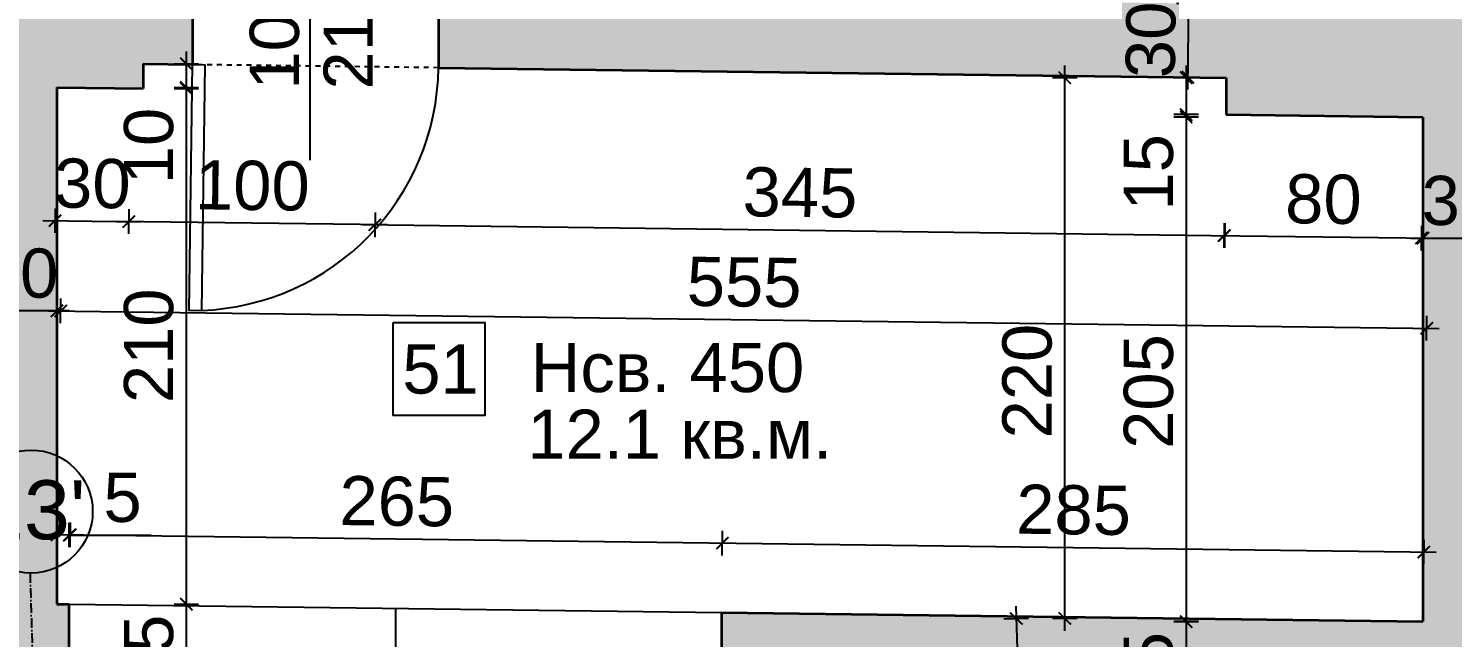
# Model space of a CAD drawing. Header units: inches. Extents: x -72385 to 39588, y -6525 to 66685.
# Drawn here: x -40824 to -40245, y 22167 to 22415 of the extents above; entities that cross this region are included whole.
import ezdxf

# ---------------------------------------------------------------- set-up
doc = ezdxf.new("R2010")
doc.units = ezdxf.units.IN
doc.header["$MEASUREMENT"] = 0
doc.linetypes.add('DashDot', pattern=[0.6, 0.4, -0.1, 0, -0.1])
doc.linetypes.add('Hidden', pattern=[0.4, 0.2, -0.2])
for name, color, linetype, lineweight in [('Врати', 251, 'Continuous', 25), ('Изгледни линии', 253, 'Continuous', 25), ('Надписи Hсв', 252, 'Continuous', 25), ('Надписи врати', 252, 'Continuous', 25), ('Надписи коти външни', 252, 'Continuous', 25), ('Надписи коти вътрешни', 252, 'Continuous', 25), ('Надписи номера на пом.', 252, 'Continuous', 25), ('Надписи Оси', 252, 'Continuous', 25), ('Надписи площ', 252, 'Continuous', 25), ('Надписи прозорци', 252, 'Continuous', 25), ('Оси', 252, 'DashDot', 25), ('Пунктир', 253, 'Hidden', 25), ('Разрезни линии', 7, 'Continuous', 35), ('Щрих стени', 254, 'Continuous', 25)]:
    doc.layers.add(name, color=color, linetype=linetype, lineweight=lineweight)
doc.styles.add('Arial Regular', font='arial.ttf')
doc.styles.get("Standard").update_dxf_attribs({"font": 'arial.ttf'})
doc.dimstyles.new('Annotative', dxfattribs={"dimscale": 0, "dimtxt": 20, "dimasz": 5, "dimexe": 5, "dimexo": 5, "dimgap": 5, "dimtad": 1, "dimdec": 0, "dimzin": 0, "dimdsep": 46, "dimtxsty": 'Standard', "dimblk": 'ARCHTICK', "dimcen": 5, "dimdle": 5, "dimadec": 0, "dimazin": 0, "dimtfac": 1, "dimtdec": 0, "dimtofl": 0, "dimtmove": 0, "dimatfit": 3, "dimldrblk": 'ARCHTICK', "dimfxl": 5, "dimfxlon": 1, "dimtolj": 1, "dimtzin": 0, "dimarcsym": 1})

# ---------------------------------------------------------------- blocks, each defined once
blk = doc.blocks.new('_ArchTick')
at = {"color": 0, "linetype": 'ByBlock', "const_width": 0.15}
blk.add_lwpolyline([(-0.5, -0.5), (0.5, 0.5)], dxfattribs=at)
blk = doc.blocks.new('*D3113')
at = {"layer": 'Defpoints', "color": 0, "ltscale": 50, "transparency": 16777216}
for p in [(-40812.34, 22400.9), (-40782.34, 22400.51), (-40783.15, 22336.37)]:
    blk.add_point(p, dxfattribs=at)
at = {"layer": 'Надписи коти вътрешни', "color": 0, "lineweight": -2, "ltscale": 50, "transparency": 16777216}
for p, q in [((-40813.09, 22341.75), (-40813.22, 22331.76)), ((-40783.09, 22341.37), (-40783.22, 22331.37)), ((-40818.15, 22336.82), (-40778.15, 22336.31))]:
    blk.add_line(p, q, dxfattribs=at)
at = {"layer": 'Надписи коти вътрешни', "color": 0, "lineweight": -2, "ltscale": 50, "transparency": 16777216, "xscale": 5, "yscale": 5, "zscale": 5}
for p, rotation in [((-40813.15, 22336.76), 179.2706286525393), ((-40783.15, 22336.37), 359.2706286525393)]:
    blk.add_blockref('_ArchTick', p, dxfattribs=dict(at, rotation=rotation))
at = {"layer": 'Надписи коти вътрешни', "color": 0, "ltscale": 50, "transparency": 16777216, "insert": (-40797.96, 22351.78), "char_height": 20, "attachment_point": 5, "rotation": 359.27063}
blk.add_mtext('\\A1;30', dxfattribs=at)
blk = doc.blocks.new('*D3114')
at = {"layer": 'Defpoints', "color": 0, "ltscale": 50, "transparency": 16777216}
for p in [(-40782.34, 22400.51), (-40682.34, 22399.24), (-40783.15, 22336.37)]:
    blk.add_point(p, dxfattribs=at)
at = {"layer": 'Надписи коти вътрешни', "color": 0, "lineweight": -2, "ltscale": 50, "transparency": 16777216}
for p, q in [((-40783.09, 22341.37), (-40783.22, 22331.37)), ((-40683.09, 22340.1), (-40683.22, 22330.1)), ((-40678.15, 22335.04), (-40788.15, 22336.44))]:
    blk.add_line(p, q, dxfattribs=at)
at = {"layer": 'Надписи коти вътрешни', "color": 0, "lineweight": -2, "ltscale": 50, "transparency": 16777216, "xscale": 5, "yscale": 5, "zscale": 5}
for p, rotation in [((-40783.15, 22336.37), 179.2706286525483), ((-40683.15, 22335.1), 359.2706286525483)]:
    blk.add_blockref('_ArchTick', p, dxfattribs=dict(at, rotation=rotation))
at = {"layer": 'Надписи коти вътрешни', "color": 0, "ltscale": 50, "transparency": 16777216, "insert": (-40732.96, 22350.95), "char_height": 20, "attachment_point": 5, "rotation": 359.27063}
blk.add_mtext('\\A1;100', dxfattribs=at)
blk = doc.blocks.new('*D3115')
at = {"layer": 'Defpoints', "color": 0, "ltscale": 50, "transparency": 16777216}
for p in [(-40682.34, 22399.24), (-40337.34, 22394.85), (-40338.15, 22330.71)]:
    blk.add_point(p, dxfattribs=at)
at = {"layer": 'Надписи коти вътрешни', "color": 0, "lineweight": -2, "ltscale": 50, "transparency": 16777216}
for p, q in [((-40683.09, 22340.1), (-40683.22, 22330.1)), ((-40688.15, 22335.16), (-40333.15, 22330.64)), ((-40338.09, 22335.71), (-40338.22, 22325.71))]:
    blk.add_line(p, q, dxfattribs=at)
at = {"layer": 'Надписи коти вътрешни', "color": 0, "lineweight": -2, "ltscale": 50, "transparency": 16777216, "xscale": 5, "yscale": 5, "zscale": 5}
for p, rotation in [((-40683.15, 22335.1), 179.2706286525475), ((-40338.15, 22330.71), 359.2706286525474)]:
    blk.add_blockref('_ArchTick', p, dxfattribs=dict(at, rotation=rotation))
at = {"layer": 'Надписи коти вътрешни', "color": 0, "ltscale": 50, "transparency": 16777216, "insert": (-40510.46, 22348.12), "char_height": 20, "attachment_point": 5, "rotation": 359.27063}
blk.add_mtext('\\A1;345', dxfattribs=at)
blk = doc.blocks.new('*D3116')
at = {"layer": 'Defpoints', "color": 0, "ltscale": 50, "transparency": 16777216}
for p in [(-40337.34, 22379.85), (-40257.34, 22378.83), (-40257.96, 22329.69)]:
    blk.add_point(p, dxfattribs=at)
at = {"layer": 'Надписи коти вътрешни', "color": 0, "lineweight": -2, "ltscale": 50, "transparency": 16777216}
for p, q in [((-40337.9, 22335.71), (-40338.03, 22325.71)), ((-40257.9, 22334.69), (-40258.03, 22324.69)), ((-40342.96, 22330.77), (-40252.96, 22329.62))]:
    blk.add_line(p, q, dxfattribs=at)
at = {"layer": 'Надписи коти вътрешни', "color": 0, "lineweight": -2, "ltscale": 50, "transparency": 16777216, "xscale": 5, "yscale": 5, "zscale": 5}
for p, rotation in [((-40337.96, 22330.71), 179.2706286525489), ((-40257.96, 22329.69), 359.2706286525489)]:
    blk.add_blockref('_ArchTick', p, dxfattribs=dict(at, rotation=rotation))
at = {"layer": 'Надписи коти вътрешни', "color": 0, "ltscale": 50, "transparency": 16777216, "insert": (-40297.77, 22345.41), "char_height": 20, "attachment_point": 5, "rotation": 359.27063}
blk.add_mtext('\\A1;80', dxfattribs=at)
blk = doc.blocks.new('*D7436')
at = {"layer": 'Defpoints', "color": 0, "ltscale": 50, "transparency": 16777216}
for p in [(-40337.34, 22394.85), (-40353.55, 22379.85), (-40337.34, 22379.85)]:
    blk.add_point(p, dxfattribs=at)
at = {"layer": 'Надписи коти вътрешни', "color": 0, "lineweight": -2, "ltscale": 50, "transparency": 16777216}
for p, q in [((-40353.55, 22399.85), (-40353.55, 22379.85)), ((-40348.55, 22394.85), (-40358.55, 22394.85)), ((-40348.55, 22379.85), (-40358.55, 22379.85)), ((-40353.55, 22379.85), (-40353.55, 22337.93))]:
    blk.add_line(p, q, dxfattribs=at)
at = {"layer": 'Надписи коти вътрешни', "color": 0, "lineweight": -2, "ltscale": 50, "transparency": 16777216, "xscale": 5, "yscale": 5, "zscale": 5}
for p, rotation in [((-40353.55, 22394.85), 90), ((-40353.55, 22379.85), 270)]:
    blk.add_blockref('_ArchTick', p, dxfattribs=dict(at, rotation=rotation))
at = {"layer": 'Надписи коти вътрешни', "color": 0, "ltscale": 50, "transparency": 16777216, "insert": (-40368.77, 22356.39), "char_height": 20, "attachment_point": 5, "rotation": 90}
blk.add_mtext('\\A1;15', dxfattribs=at)
blk = doc.blocks.new('*D8194')
at = {"layer": 'Defpoints', "color": 0, "ltscale": 50, "transparency": 16777216}
for p in [(-40257.34, 22378.83), (-40353.55, 22173.81), (-40257.34, 22173.81)]:
    blk.add_point(p, dxfattribs=at)
at = {"layer": 'Надписи коти вътрешни', "color": 0, "lineweight": -2, "ltscale": 50, "transparency": 16777216}
for p, q in [((-40353.55, 22383.83), (-40353.55, 22168.81)), ((-40348.55, 22378.83), (-40358.55, 22378.83)), ((-40348.55, 22173.81), (-40358.55, 22173.81))]:
    blk.add_line(p, q, dxfattribs=at)
at = {"layer": 'Надписи коти вътрешни', "color": 0, "lineweight": -2, "ltscale": 50, "transparency": 16777216, "xscale": 5, "yscale": 5, "zscale": 5}
for p, rotation in [((-40353.55, 22378.83), 90), ((-40353.55, 22173.81), 270)]:
    blk.add_blockref('_ArchTick', p, dxfattribs=dict(at, rotation=rotation))
at = {"layer": 'Надписи коти вътрешни', "color": 0, "ltscale": 50, "transparency": 16777216, "insert": (-40368.77, 22267.31), "char_height": 20, "attachment_point": 5, "rotation": 90}
blk.add_mtext('\\A1;205', dxfattribs=at)
blk = doc.blocks.new('*D8188')
at = {"layer": 'Defpoints', "color": 0, "ltscale": 50, "transparency": 16777216}
for p in [(-40255.82, 22293.01), (-40812.34, 22180.88), (-40257.34, 22173.81)]:
    blk.add_point(p, dxfattribs=at)
at = {"layer": 'Надписи коти вътрешни', "color": 0, "lineweight": -2, "ltscale": 50, "transparency": 16777216}
for p, q in [((-40810.88, 22295.07), (-40810.76, 22305.07)), ((-40815.82, 22300.14), (-40250.82, 22292.95)), ((-40255.88, 22288.01), (-40255.76, 22298.01))]:
    blk.add_line(p, q, dxfattribs=at)
at = {"layer": 'Надписи коти вътрешни', "color": 0, "lineweight": -2, "ltscale": 50, "transparency": 16777216, "xscale": 5, "yscale": 5, "zscale": 5}
for p, rotation in [((-40810.82, 22300.07), 179.2706286525474), ((-40255.82, 22293.01), 359.2706286525474)]:
    blk.add_blockref('_ArchTick', p, dxfattribs=dict(at, rotation=rotation))
at = {"layer": 'Надписи коти вътрешни', "color": 0, "ltscale": 50, "transparency": 16777216, "insert": (-40533.13, 22311.71), "char_height": 20, "attachment_point": 5, "rotation": 359.27063}
blk.add_mtext('\\A1;555', dxfattribs=at)
blk = doc.blocks.new('*D8190')
at = {"layer": 'Defpoints', "color": 0, "ltscale": 50, "transparency": 16777216}
for p in [(-40402.89, 22394.85), (-40358.55, 22394.85), (-40358.54, 22175.1)]:
    blk.add_point(p, dxfattribs=at)
at = {"layer": 'Надписи коти вътрешни', "color": 0, "lineweight": -2, "ltscale": 50, "transparency": 16777216}
for p, q in [((-40402.89, 22170.1), (-40402.89, 22399.85)), ((-40397.89, 22394.85), (-40407.89, 22394.85)), ((-40397.89, 22175.1), (-40407.89, 22175.1))]:
    blk.add_line(p, q, dxfattribs=at)
at = {"layer": 'Надписи коти вътрешни', "color": 0, "lineweight": -2, "ltscale": 50, "transparency": 16777216, "xscale": 5, "yscale": 5, "zscale": 5}
for p, rotation in [((-40402.89, 22394.85), 90), ((-40402.89, 22175.1), 270)]:
    blk.add_blockref('_ArchTick', p, dxfattribs=dict(at, rotation=rotation))
at = {"layer": 'Надписи коти вътрешни', "color": 0, "ltscale": 50, "transparency": 16777216, "insert": (-40418.1, 22271.54), "char_height": 20, "attachment_point": 5, "rotation": 90}
blk.add_mtext('\\A1;220', dxfattribs=at)
blk = doc.blocks.new('*D8191')
at = {"layer": 'Defpoints', "color": 0, "ltscale": 50, "transparency": 16777216}
for p in [(-40541.98, 22205.7), (-40807.34, 22180.81), (-40542.34, 22177.44)]:
    blk.add_point(p, dxfattribs=at)
at = {"layer": 'Надписи коти вътрешни', "color": 0, "lineweight": -2, "ltscale": 50, "transparency": 16777216}
for p, q in [((-40807.04, 22204.08), (-40806.91, 22214.08)), ((-40811.98, 22209.14), (-40536.98, 22205.64)), ((-40542.04, 22200.7), (-40541.91, 22210.7))]:
    blk.add_line(p, q, dxfattribs=at)
at = {"layer": 'Надписи коти вътрешни', "color": 0, "lineweight": -2, "ltscale": 50, "transparency": 16777216, "xscale": 5, "yscale": 5, "zscale": 5}
for p, rotation in [((-40806.98, 22209.08), 179.270628652547), ((-40541.98, 22205.7), 359.2706286525469)]:
    blk.add_blockref('_ArchTick', p, dxfattribs=dict(at, rotation=rotation))
at = {"layer": 'Надписи коти вътрешни', "color": 0, "ltscale": 50, "transparency": 16777216, "insert": (-40674.28, 22222.6), "char_height": 20, "attachment_point": 5, "rotation": 359.27063}
blk.add_mtext('\\A1;265', dxfattribs=at)
blk = doc.blocks.new('*D8192')
at = {"layer": 'Defpoints', "color": 0, "ltscale": 50, "transparency": 16777216}
for p in [(-40256.98, 22202.07), (-40542.34, 22177.44), (-40257.34, 22173.81)]:
    blk.add_point(p, dxfattribs=at)
at = {"layer": 'Надписи коти вътрешни', "color": 0, "lineweight": -2, "ltscale": 50, "transparency": 16777216}
for p, q in [((-40542.04, 22200.7), (-40541.91, 22210.7)), ((-40257.04, 22197.07), (-40256.91, 22207.07)), ((-40546.98, 22205.77), (-40251.98, 22202.01))]:
    blk.add_line(p, q, dxfattribs=at)
at = {"layer": 'Надписи коти вътрешни', "color": 0, "lineweight": -2, "ltscale": 50, "transparency": 16777216, "xscale": 5, "yscale": 5, "zscale": 5}
for p, rotation in [((-40541.98, 22205.7), 179.2706286525477), ((-40256.98, 22202.07), 359.2706286525477)]:
    blk.add_blockref('_ArchTick', p, dxfattribs=dict(at, rotation=rotation))
at = {"layer": 'Надписи коти вътрешни', "color": 0, "ltscale": 50, "transparency": 16777216, "insert": (-40399.28, 22219.1), "char_height": 20, "attachment_point": 5, "rotation": 359.27063}
blk.add_mtext('\\A1;285', dxfattribs=at)
blk = doc.blocks.new('*D4621')
at = {"layer": 'Defpoints', "color": 0, "ltscale": 50, "transparency": 16777216}
for p in [(-40777.34, 22400.45), (-40777.34, 22390.45), (-40759.79, 22390.45)]:
    blk.add_point(p, dxfattribs=at)
at = {"layer": 'Надписи коти вътрешни', "color": 0, "lineweight": -2, "ltscale": 50, "transparency": 16777216}
for p, q in [((-40759.79, 22405.45), (-40759.79, 22390.45)), ((-40764.79, 22400.45), (-40754.79, 22400.45)), ((-40764.79, 22390.45), (-40754.79, 22390.45)), ((-40759.79, 22390.45), (-40759.79, 22348.75))]:
    blk.add_line(p, q, dxfattribs=at)
at = {"layer": 'Надписи коти вътрешни', "color": 0, "lineweight": -2, "ltscale": 50, "transparency": 16777216, "xscale": 5, "yscale": 5, "zscale": 5}
for p, rotation in [((-40759.79, 22400.45), 90), ((-40759.79, 22390.45), 270)]:
    blk.add_blockref('_ArchTick', p, dxfattribs=dict(at, rotation=rotation))
at = {"layer": 'Надписи коти вътрешни', "color": 0, "ltscale": 50, "transparency": 16777216, "insert": (-40775, 22367.1), "char_height": 20, "attachment_point": 5, "rotation": 90}
blk.add_mtext('\\A1;10', dxfattribs=at)
blk = doc.blocks.new('*D3127')
at = {"layer": 'Defpoints', "color": 0, "ltscale": 50, "transparency": 16777216}
for p in [(-40812.34, 22390.89), (-40812.34, 22180.88), (-40759.79, 22180.88)]:
    blk.add_point(p, dxfattribs=at)
at = {"layer": 'Надписи коти вътрешни', "color": 0, "lineweight": -2, "ltscale": 50, "transparency": 16777216}
for p, q in [((-40759.79, 22395.89), (-40759.79, 22175.88)), ((-40764.79, 22390.89), (-40754.79, 22390.89)), ((-40764.79, 22180.88), (-40754.79, 22180.88))]:
    blk.add_line(p, q, dxfattribs=at)
at = {"layer": 'Надписи коти вътрешни', "color": 0, "lineweight": -2, "ltscale": 50, "transparency": 16777216, "xscale": 5, "yscale": 5, "zscale": 5}
for p, rotation in [((-40759.79, 22390.89), 90), ((-40759.79, 22180.88), 270)]:
    blk.add_blockref('_ArchTick', p, dxfattribs=dict(at, rotation=rotation))
at = {"layer": 'Надписи коти вътрешни', "color": 0, "ltscale": 50, "transparency": 16777216, "insert": (-40775, 22285.89), "char_height": 20, "attachment_point": 5, "rotation": 90}
blk.add_mtext('\\A1;210', dxfattribs=at)
blk = doc.blocks.new('*D6851')
at = {"layer": 'Defpoints', "color": 0, "ltscale": 10, "transparency": 16777216}
for p in [(-40822.42, 22163.5), (-40413.06, 21844.72), (-40812.9, 21833.19)]:
    blk.add_point(p, dxfattribs=at)
at = {"layer": 'Надписи коти външни', "color": 0, "lineweight": -2, "ltscale": 10, "transparency": 16777216}
for p, q in [((-40422.73, 22180.03), (-40412.92, 21839.72)), ((-40427.59, 22174.89), (-40417.59, 22175.18)), ((-40418.06, 21844.57), (-40408.07, 21844.86))]:
    blk.add_line(p, q, dxfattribs=at)
at = {"layer": 'Надписи коти външни', "color": 0, "lineweight": -2, "ltscale": 10, "transparency": 16777216, "xscale": 5, "yscale": 5, "zscale": 5}
for p, rotation in [((-40422.59, 22175.03), 91.65142047097186), ((-40413.06, 21844.72), 271.6514204709719)]:
    blk.add_blockref('_ArchTick', p, dxfattribs=dict(at, rotation=rotation))
at = {"layer": 'Надписи коти външни', "color": 0, "ltscale": 10, "transparency": 16777216, "insert": (-40402.61, 22010.31), "char_height": 20, "attachment_point": 5, "rotation": 271.65142}
blk.add_mtext('\\A1;330', dxfattribs=at)
blk = doc.blocks.new('*D7368')
at = {"layer": 'Defpoints', "color": 0, "ltscale": 10, "transparency": 16777216}
for p in [(-40777.18, 22180.88), (-40777.18, 22145.87), (-40759.79, 22145.87)]:
    blk.add_point(p, dxfattribs=at)
at = {"layer": 'Надписи коти вътрешни', "color": 0, "lineweight": -2, "ltscale": 10, "transparency": 16777216}
for p, q in [((-40759.79, 22185.88), (-40759.79, 22140.87)), ((-40764.79, 22180.88), (-40754.79, 22180.88)), ((-40764.79, 22145.87), (-40754.79, 22145.87))]:
    blk.add_line(p, q, dxfattribs=at)
at = {"layer": 'Надписи коти вътрешни', "color": 0, "lineweight": -2, "ltscale": 10, "transparency": 16777216, "xscale": 5, "yscale": 5, "zscale": 5}
for p, rotation in [((-40759.79, 22180.88), 90), ((-40759.79, 22145.87), 270)]:
    blk.add_blockref('_ArchTick', p, dxfattribs=dict(at, rotation=rotation))
at = {"layer": 'Надписи коти вътрешни', "color": 0, "ltscale": 10, "transparency": 16777216, "insert": (-40775.01, 22161.09), "char_height": 20, "attachment_point": 5, "rotation": 90}
blk.add_mtext('\\A1;35', dxfattribs=at)
blk = doc.blocks.new('*D7369')
at = {"layer": 'Defpoints', "color": 0, "ltscale": 10, "transparency": 16777216}
for p in [(-40370.94, 22173.81), (-40370.94, 22138.81), (-40353.55, 22138.81)]:
    blk.add_point(p, dxfattribs=at)
at = {"layer": 'Надписи коти вътрешни', "color": 0, "lineweight": -2, "ltscale": 10, "transparency": 16777216}
for p, q in [((-40353.55, 22178.81), (-40353.55, 22133.81)), ((-40358.55, 22173.81), (-40348.55, 22173.81)), ((-40358.55, 22138.81), (-40348.55, 22138.81))]:
    blk.add_line(p, q, dxfattribs=at)
at = {"layer": 'Надписи коти вътрешни', "color": 0, "lineweight": -2, "ltscale": 10, "transparency": 16777216, "xscale": 5, "yscale": 5, "zscale": 5}
for p, rotation in [((-40353.55, 22173.81), 90), ((-40353.55, 22138.81), 270)]:
    blk.add_blockref('_ArchTick', p, dxfattribs=dict(at, rotation=rotation))
at = {"layer": 'Надписи коти вътрешни', "color": 0, "ltscale": 10, "transparency": 16777216, "insert": (-40368.77, 22154.02), "char_height": 20, "attachment_point": 5, "rotation": 90}
blk.add_mtext('\\A1;35', dxfattribs=at)
blk = doc.blocks.new('*D8189')
at = {"layer": 'Defpoints', "color": 0, "ltscale": 10, "transparency": 16777216}
for p in [(-40842.34, 22300.07), (-40842.34, 22296.76), (-40812.34, 22296.76)]:
    blk.add_point(p, dxfattribs=at)
at = {"layer": 'Надписи коти вътрешни', "color": 0, "lineweight": -2, "ltscale": 10, "transparency": 16777216}
for p, q in [((-40842.34, 22300.07), (-40842.34, 22305.07)), ((-40812.34, 22300.07), (-40812.34, 22305.07)), ((-40807.34, 22300.07), (-40847.34, 22300.07))]:
    blk.add_line(p, q, dxfattribs=at)
at = {"layer": 'Надписи коти вътрешни', "color": 0, "lineweight": -2, "ltscale": 10, "transparency": 16777216, "xscale": 5, "yscale": 5, "zscale": 5, "rotation": 180}
blk.add_blockref('_ArchTick', (-40842.34, 22300.07), dxfattribs=at)
at = {"layer": 'Надписи коти вътрешни', "color": 0, "lineweight": -2, "ltscale": 10, "transparency": 16777216, "xscale": 5, "yscale": 5, "zscale": 5}
blk.add_blockref('_ArchTick', (-40812.34, 22300.07), dxfattribs=at)
at = {"layer": 'Надписи коти вътрешни', "color": 0, "ltscale": 10, "transparency": 16777216, "insert": (-40827.34, 22315.29), "char_height": 20, "attachment_point": 5}
blk.add_mtext('\\A1;30', dxfattribs=at)
blk = doc.blocks.new('*D7387')
at = {"layer": 'Defpoints', "color": 0, "ltscale": 10, "transparency": 16777216}
for p in [(-40257.34, 22347.42), (-40222.34, 22347.42), (-40222.34, 22329.62)]:
    blk.add_point(p, dxfattribs=at)
at = {"layer": 'Надписи коти вътрешни', "color": 0, "lineweight": -2, "ltscale": 10, "transparency": 16777216}
for p, q in [((-40257.34, 22334.62), (-40257.34, 22324.62)), ((-40222.34, 22334.62), (-40222.34, 22324.62)), ((-40262.34, 22329.62), (-40217.34, 22329.62))]:
    blk.add_line(p, q, dxfattribs=at)
at = {"layer": 'Надписи коти вътрешни', "color": 0, "lineweight": -2, "ltscale": 10, "transparency": 16777216, "xscale": 5, "yscale": 5, "zscale": 5, "rotation": 180}
blk.add_blockref('_ArchTick', (-40257.34, 22329.62), dxfattribs=at)
at = {"layer": 'Надписи коти вътрешни', "color": 0, "lineweight": -2, "ltscale": 10, "transparency": 16777216, "xscale": 5, "yscale": 5, "zscale": 5}
blk.add_blockref('_ArchTick', (-40222.34, 22329.62), dxfattribs=at)
at = {"layer": 'Надписи коти вътрешни', "color": 0, "ltscale": 10, "transparency": 16777216, "insert": (-40242.34, 22344.84), "char_height": 20, "attachment_point": 5}
blk.add_mtext('\\A1;35', dxfattribs=at)
blk = doc.blocks.new('*D7435')
at = {"layer": 'Defpoints', "color": 0, "ltscale": 10, "transparency": 16777216}
for p in [(-40387.12, 22425.48), (-40352.46, 22425.04), (-40387.5, 22395.49)]:
    blk.add_point(p, dxfattribs=at)
at = {"layer": 'Надписи коти вътрешни', "color": 0, "lineweight": -2, "ltscale": 10, "transparency": 16777216}
for p, q in [((-40352.91, 22390.05), (-40352.4, 22430.04)), ((-40357.46, 22425.11), (-40347.46, 22424.98)), ((-40357.84, 22395.11), (-40347.84, 22394.98))]:
    blk.add_line(p, q, dxfattribs=at)
at = {"layer": 'Надписи коти вътрешни', "color": 0, "lineweight": -2, "ltscale": 10, "transparency": 16777216, "xscale": 5, "yscale": 5, "zscale": 5}
for p, rotation in [((-40352.46, 22425.04), 89.27062865254904), ((-40352.84, 22395.05), 269.2706286525491)]:
    blk.add_blockref('_ArchTick', p, dxfattribs=dict(at, rotation=rotation))
at = {"layer": 'Надписи коти вътрешни', "color": 0, "ltscale": 10, "transparency": 16777216, "insert": (-40367.87, 22410.24), "char_height": 20, "attachment_point": 5, "rotation": 89.27063}
blk.add_mtext('\\A1;30', dxfattribs=at)
blk = doc.blocks.new('*D8193')
at = {"layer": 'Defpoints', "color": 0, "ltscale": 10, "transparency": 16777216}
for p in [(-40807.34, 22208.98), (-40812.34, 22180.88), (-40807.34, 22180.88)]:
    blk.add_point(p, dxfattribs=at)
at = {"layer": 'Надписи коти вътрешни', "color": 0, "lineweight": -2, "ltscale": 10, "transparency": 16777216}
for p, q in [((-40812.34, 22203.98), (-40812.34, 22213.98)), ((-40807.34, 22203.98), (-40807.34, 22213.98)), ((-40812.34, 22208.98), (-40817.34, 22208.98)), ((-40807.34, 22208.98), (-40774.08, 22208.98))]:
    blk.add_line(p, q, dxfattribs=at)
at = {"layer": 'Надписи коти вътрешни', "color": 0, "lineweight": -2, "ltscale": 10, "transparency": 16777216, "xscale": 5, "yscale": 5, "zscale": 5}
blk.add_blockref('_ArchTick', (-40812.34, 22208.98), dxfattribs=at)
at = {"layer": 'Надписи коти вътрешни', "color": 0, "lineweight": -2, "ltscale": 10, "transparency": 16777216, "xscale": 5, "yscale": 5, "zscale": 5, "rotation": 180}
blk.add_blockref('_ArchTick', (-40807.34, 22208.98), dxfattribs=at)
at = {"layer": 'Надписи коти вътрешни', "color": 0, "ltscale": 10, "transparency": 16777216, "insert": (-40785.71, 22224.15), "char_height": 20, "attachment_point": 5}
blk.add_mtext('\\A1;5', dxfattribs=at)

msp = doc.modelspace()

# ---------------------------------------------------------------- hatches: boundary and pattern name
at = {"layer": 'Щрих стени', "ltscale": 10}
h = msp.add_hatch(color=256, dxfattribs=at)
h.dxf.hatch_style = 1
h.paths.add_polyline_path([(-40777.34, 22400.45), (-40757.34, 22400.2), (-40757.34, 22430.2), (-40917.34, 22432.23), (-40917.34, 22402.23), (-40852.34, 22401.4), (-40852.34, 22391.4), (-40842.34, 22391.28), (-40842.34, 22181.26), (-40947.34, 22182.6), (-40947.34, 22147.59), (-40842.34, 22146.26), (-40841.71, 22124.76), (-40806.75, 22125.77), (-40807.34, 22145.81), (-40807.34, 22180.81), (-40812.34, 22180.88), (-40812.34, 22390.89), (-40777.34, 22390.45)])
h.paths.add_polyline_path([(-40207.34, 22423.2), (-40657.34, 22428.92), (-40657.34, 22398.92), (-40337.34, 22394.85), (-40337.34, 22379.85), (-40257.34, 22378.83), (-40257.34, 22173.81), (-40542.34, 22177.44), (-40542.34, 22142.44), (-40222.34, 22138.36), (-40222.34, 22403.39), (-40207.34, 22403.19)])

# ---------------------------------------------------------------- linework, layer by layer
at = {"layer": 'Врати', "ltscale": 50}
msp.add_lwpolyline([(-40757.34, 22400.2), (-40752.34, 22400.13), (-40753.61, 22300.14), (-40758.61, 22300.2)], close=True, dxfattribs=at)
msp.add_arc((-40757.34, 22400.2), 100, 272.13661, 359.27063, dxfattribs=at)
at = {"layer": 'Изгледни линии', "ltscale": 50}
msp.add_line((-40807.34, 22180.81), (-40542.34, 22177.44), dxfattribs=at)
at = {"layer": 'Надписи врати', "ltscale": 50}
msp.add_line((-40709.51, 22361.36), (-40709.51, 22461.36), dxfattribs=at)
at = {"layer": 'Надписи номера на пом.', "ltscale": 50}
msp.add_lwpolyline([(-40675.89, 22295.16), (-40675.89, 22257.66), (-40638.39, 22257.66), (-40638.39, 22295.16)], close=True, dxfattribs=at)
at = {"layer": 'Надписи Оси', "ltscale": 50}
msp.add_circle((-40822.85, 22218.51), 25, dxfattribs=at)
at = {"layer": 'Надписи прозорци', "ltscale": 50}
msp.add_line((-40674.84, 22179.13), (-40674.84, 22035.98), dxfattribs=at)
at = {"layer": 'Оси', "ltscale": 10}
msp.add_line((-40823.29, 22193.52), (-40783.23, 20804.15), dxfattribs=at)
at = {"layer": 'Пунктир', "ltscale": 10}
msp.add_line((-40657.34, 22398.92), (-40757.34, 22400.2), dxfattribs=at)
at = {"layer": 'Разрезни линии', "ltscale": 50}
for p, q in [((-40757.34, 22430.2), (-40757.34, 22400.2)), ((-40657.34, 22428.92), (-40657.34, 22398.92)), ((-40777.34, 22400.45), (-40757.34, 22400.2)), ((-40777.34, 22400.45), (-40777.34, 22390.45)), ((-40657.34, 22398.92), (-40337.34, 22394.85)), ((-40337.34, 22394.85), (-40337.34, 22379.85)), ((-40812.34, 22390.89), (-40812.34, 22180.88)), ((-40812.34, 22390.89), (-40777.34, 22390.45)), ((-40337.34, 22379.85), (-40257.34, 22378.83)), ((-40257.34, 22378.83), (-40257.34, 22173.81)), ((-40812.34, 22180.88), (-40807.34, 22180.81)), ((-40807.34, 22145.81), (-40807.34, 22180.81)), ((-40542.34, 22177.44), (-40257.34, 22173.81)), ((-40542.34, 22177.44), (-40542.34, 22142.44))]:
    msp.add_line(p, q, dxfattribs=at)

# ---------------------------------------------------------------- texts
at = {"layer": 'Надписи Hсв', "ltscale": 100, "insert": (-40619.84, 22287.06), "char_height": 20, "width": 180.4891, "attachment_point": 1, "style": 'Arial Regular'}
msp.add_mtext('\\pxt8;Hсв. 450', dxfattribs=at)
at = {"layer": 'Надписи врати', "ltscale": 100, "char_height": 20, "width": 180.4891, "attachment_point": 1, "rotation": 90, "style": 'Arial Regular'}
for s, insert in [('100', (-40734.03, 22390.02)), ('210', (-40704.03, 22390.02))]:
    msp.add_mtext(s, dxfattribs=dict(at, insert=insert))
at = {"layer": 'Надписи номера на пом.', "ltscale": 100, "insert": (-40746.75, 22286.47), "char_height": 20, "width": 180.4891, "attachment_point": 1, "style": 'Arial Regular'}
msp.add_mtext('\\pxqc;51', dxfattribs=at)
at = {"layer": 'Надписи Оси', "ltscale": 100, "insert": (-40836.16, 22231.23), "char_height": 24, "width": 27.2128, "attachment_point": 1, "style": 'Arial Regular'}
msp.add_mtext("\\pxqc;23'", dxfattribs=at)
at = {"layer": 'Надписи площ', "ltscale": 100, "insert": (-40621.26, 22259.96), "char_height": 20, "width": 180.4891, "attachment_point": 1, "style": 'Arial Regular'}
msp.add_mtext('12.1 кв.м.', dxfattribs=at)

# ---------------------------------------------------------------- dimensions: what is measured, and where the dimension line sits
at = {"layer": 'Надписи коти външни', "ltscale": 10}
dim = msp.add_aligned_dim(p1=(-40822.42, 22163.5), p2=(-40812.9, 21833.19), distance=400, dimstyle='Annotative', override={"dimscale": 0, "dimtix": 0, "dimtofl": 0, "dimtmove": 0, "dimatfit": 3}, dxfattribs=at)
dim.commit()
dim.dimension.update_dxf_attribs({"geometry": '*D6851', "text_midpoint": (-40402.61, 22010.31)})
at = {"layer": 'Надписи коти вътрешни', "ltscale": 10}
for base, p1, p2, angle, picture, middle in [((-40352.46, 22425.04), (-40387.5, 22395.49), (-40387.12, 22425.48), 89.27063, '*D7435', (-40352.65, 22410.04)), ((-40222.34, 22329.62), (-40257.34, 22347.42), (-40222.34, 22347.42), 0, '*D7387', (-40242.34, 22329.62)), ((-40842.34, 22300.07), (-40812.34, 22296.76), (-40842.34, 22296.76), 180, '*D8189', (-40827.34, 22300.07)), ((-40759.79, 22145.87), (-40777.18, 22180.88), (-40777.18, 22145.87), 270, '*D7368', (-40759.79, 22161.09)), ((-40353.55, 22138.81), (-40370.94, 22173.81), (-40370.94, 22138.81), 270, '*D7369', (-40353.55, 22154.02))]:
    dim = msp.add_linear_dim(base=base, p1=p1, p2=p2, angle=angle, dimstyle='Annotative', override={"dimscale": 0, "dimtix": 0, "dimtofl": 0, "dimtmove": 0, "dimatfit": 3}, dxfattribs=at)
    dim.commit()
    dim.dimension.update_dxf_attribs({"geometry": picture, "text_midpoint": middle, "dimtype": 129})
at = {"layer": 'Надписи коти вътрешни', "ltscale": 50}
for base, p1, p2, picture, middle in [((-40759.79, 22390.45), (-40777.34, 22400.45), (-40777.34, 22390.45), '*D4621', (-40775, 22367.1)), ((-40759.79, 22180.88), (-40812.34, 22390.89), (-40812.34, 22180.88), '*D3127', (-40775, 22285.89))]:
    dim = msp.add_linear_dim(base=base, p1=p1, p2=p2, angle=90, dimstyle='Annotative', override={"dimscale": 0, "dimtix": 0, "dimtofl": 0, "dimtmove": 0, "dimatfit": 3}, dxfattribs=at)
    dim.commit()
    dim.dimension.update_dxf_attribs({"geometry": picture, "text_midpoint": middle})
for base, p1, p2, angle, picture, middle, dimtype in [((-40783.15, 22336.37), (-40812.34, 22400.9), (-40782.34, 22400.51), 359.27063, '*D3113', (-40798.15, 22336.56), 129), ((-40402.89, 22394.85), (-40358.54, 22175.1), (-40358.55, 22394.85), 90, '*D8190', (-40402.89, 22271.54), 128), ((-40353.55, 22379.85), (-40337.34, 22394.85), (-40337.34, 22379.85), 90, '*D7436', (-40353.55, 22356.39), 128), ((-40353.55, 22173.81), (-40257.34, 22378.83), (-40257.34, 22173.81), 90, '*D8194', (-40353.55, 22267.31), 128)]:
    dim = msp.add_linear_dim(base=base, p1=p1, p2=p2, angle=angle, dimstyle='Annotative', override={"dimscale": 0, "dimtix": 0, "dimtofl": 0, "dimtmove": 0, "dimatfit": 3}, dxfattribs=at)
    dim.commit()
    dim.dimension.update_dxf_attribs({"geometry": picture, "text_midpoint": middle, "dimtype": dimtype})
for p1, p2, distance, picture, middle in [((-40682.34, 22399.24), (-40782.34, 22400.51), 64.15, '*D3114', (-40732.96, 22350.95)), ((-40682.34, 22399.24), (-40337.34, 22394.85), -64.15, '*D3115', (-40510.46, 22348.12)), ((-40337.34, 22379.85), (-40257.34, 22378.83), -49.15, '*D3116', (-40297.77, 22345.41)), ((-40812.34, 22180.88), (-40257.34, 22173.81), 119.21, '*D8188', (-40533.13, 22311.71)), ((-40807.34, 22180.81), (-40542.34, 22177.44), 28.26, '*D8191', (-40674.28, 22222.6)), ((-40542.34, 22177.44), (-40257.34, 22173.81), 28.26, '*D8192', (-40399.28, 22219.1))]:
    dim = msp.add_aligned_dim(p1=p1, p2=p2, distance=distance, dimstyle='Annotative', override={"dimscale": 0, "dimtix": 0, "dimtofl": 0, "dimtmove": 0, "dimatfit": 3}, dxfattribs=at)
    dim.commit()
    dim.dimension.update_dxf_attribs({"geometry": picture, "text_midpoint": middle})
at = {"layer": 'Надписи коти вътрешни', "ltscale": 10}
dim = msp.add_aligned_dim(p1=(-40812.34, 22180.88), p2=(-40807.34, 22180.88), distance=28.11, dimstyle='Annotative', override={"dimscale": 0, "dimtix": 0, "dimtofl": 0, "dimtmove": 0, "dimatfit": 3}, dxfattribs=at)
dim.commit()
dim.dimension.update_dxf_attribs({"geometry": '*D8193', "text_midpoint": (-40785.71, 22224.15)})

doc.saveas('drawing.dxf')
